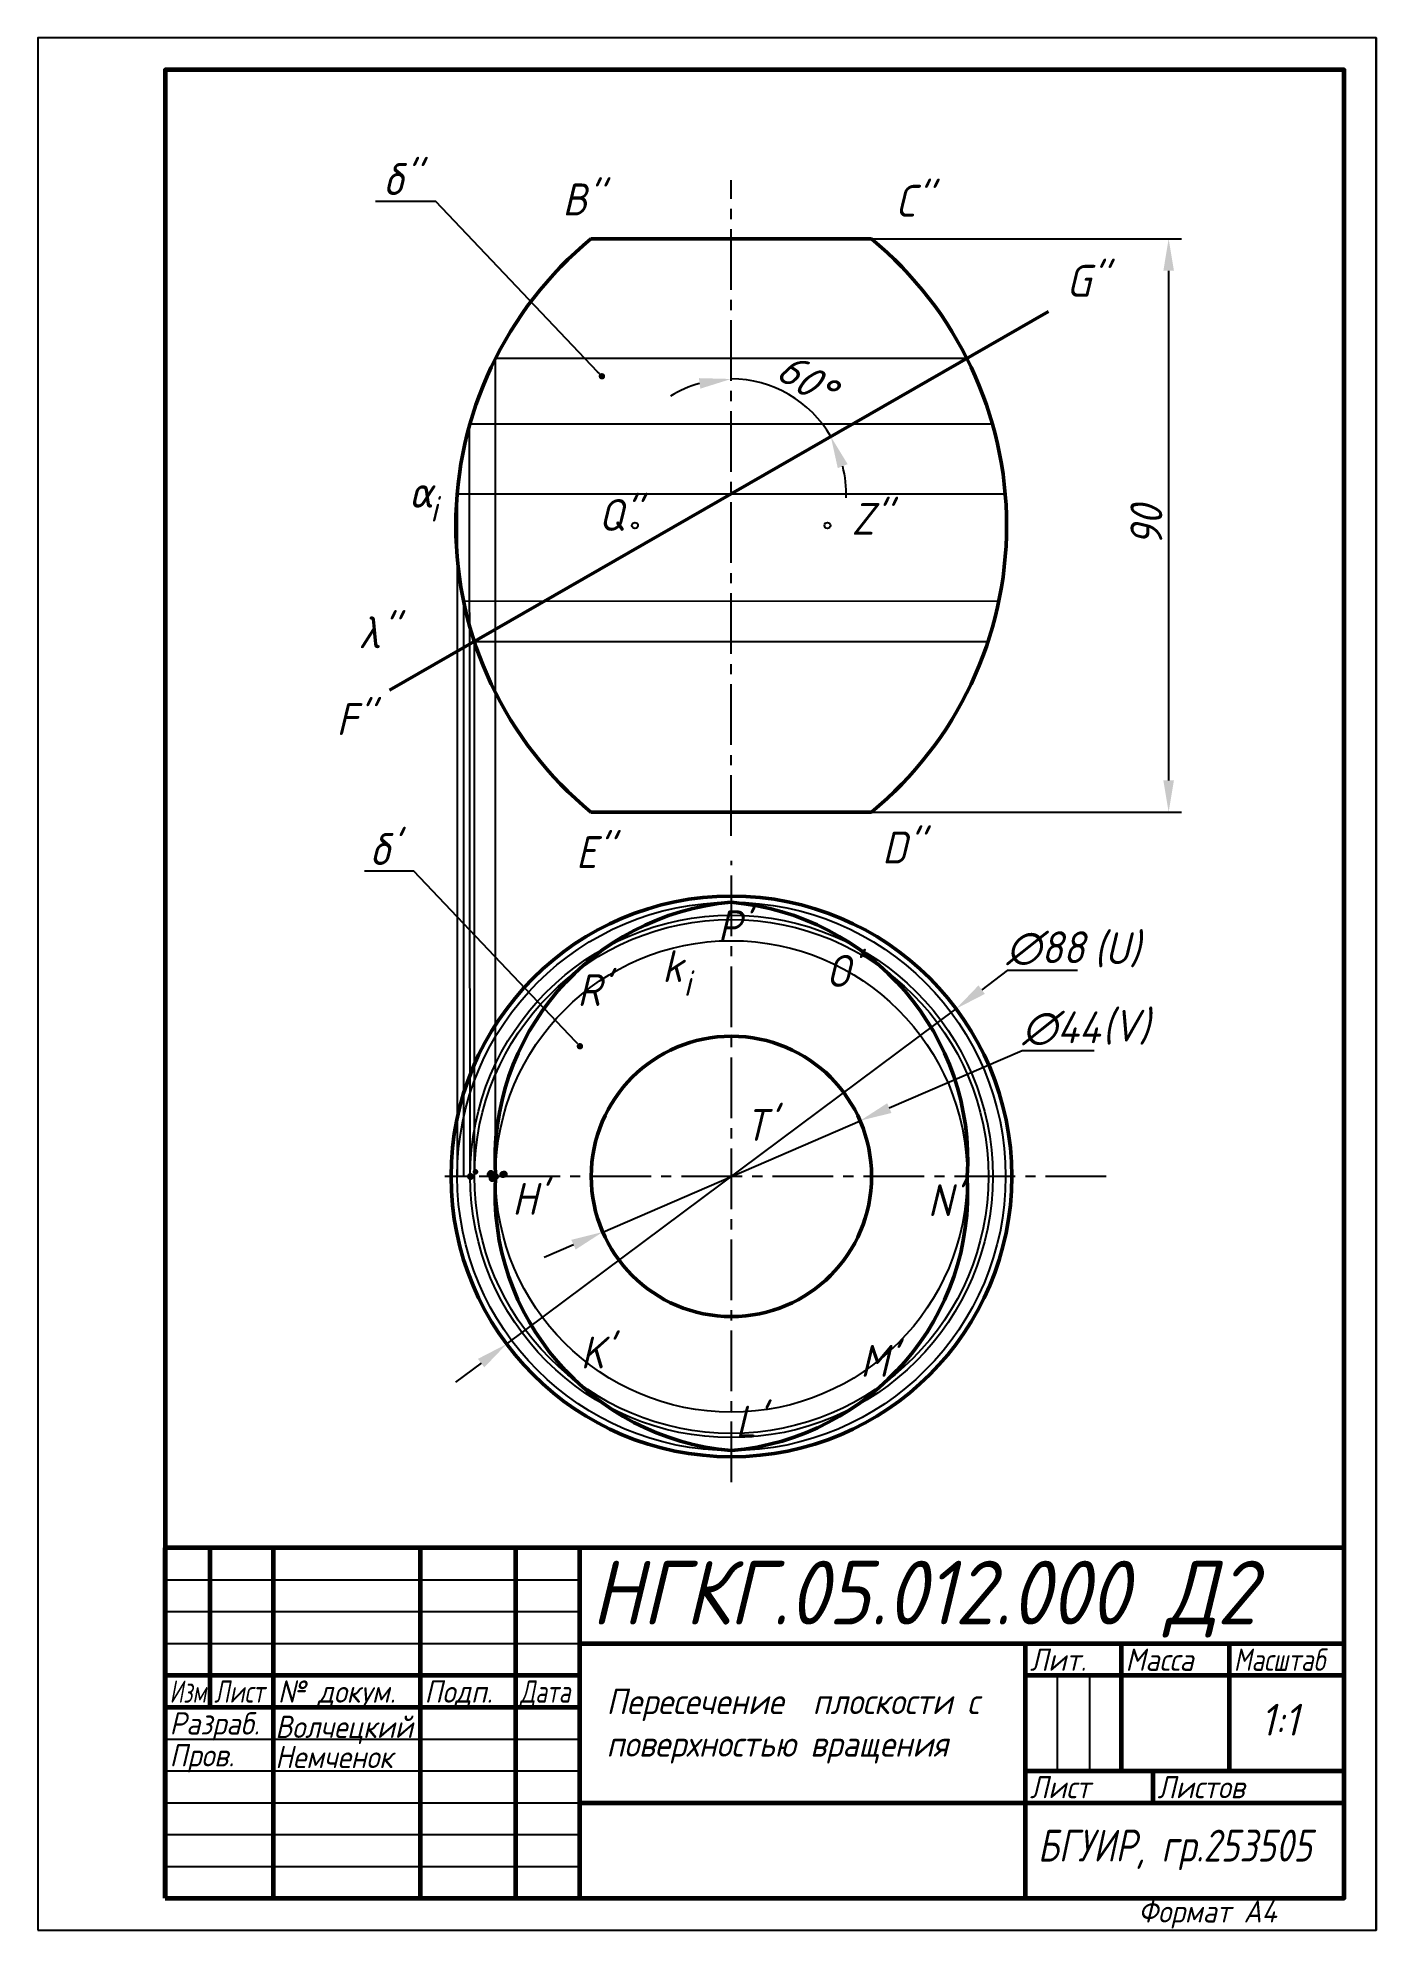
# Model space of a CAD drawing. Header units: millimetres. Extents: x 0 to 210, y 0 to 297.
import ezdxf
from ezdxf import colors
from ezdxf.entities.mleader import LeaderData, LeaderLine
from ezdxf.math import Vec2, Vec3

# ---------------------------------------------------------------- set-up
doc = ezdxf.new("R2010")
doc.units = ezdxf.units.MM
doc.header["$LTSCALE"] = 0.5
doc.linetypes.add('осевая2', pattern=[28.575, 19.05, -3.175, 3.175, -3.175])
doc.layers.get('Defpoints').update_dxf_attribs({"color": 5})
doc.layers.add('2-штриховка', color=7, linetype='Continuous', true_color=0x00c7c7)
doc.styles.get("Standard").update_dxf_attribs({"font": 'isocpeui.ttf', "width": 0.9})
doc.dimstyles.new('Standart', dxfattribs={"dimtxt": 5, "dimasz": 5, "dimexe": 2, "dimexo": 0, "dimgap": 1, "dimtad": 1, "dimtoh": 1, "dimdec": 0, "dimtxsty": 'Standard', "dimcen": 2.5, "dimadec": 0, "dimazin": 0, "dimtfac": 1, "dimtdec": 0, "dimtmove": 0, "dimatfit": 3, "dimldrblk": 'DOTSMALL', "dimfxl": 1, "dimarcsym": 0})

# ---------------------------------------------------------------- blocks, each defined once
blk = doc.blocks.new('*D3')
at = {"color": 0, "lineweight": -2, "transparency": 16777216}
for p, q in [((152.1, 150.6), (148.1, 147.61)), ((163.16, 150.6), (152.1, 150.6)), ((73.56, 91.99), (144.09, 144.62)), ((69.55, 89), (65.55, 86.01))]:
    blk.add_line(p, q, dxfattribs=at)
at = {"color": 0, "lineweight": 50, "transparency": 16777216}
for points in [[(147.6, 148.28), (148.6, 146.94), (144.09, 144.62)], [(69.06, 89.67), (70.05, 88.33), (73.56, 91.99)]]:
    blk.add_solid(points, dxfattribs=at)
at = {"layer": 'Defpoints', "color": 0, "lineweight": 50, "transparency": 16777216}
for p in [(144.09, 144.62), (73.56, 91.99)]:
    blk.add_point(p, dxfattribs=at)
at = {"color": 0, "lineweight": 25, "transparency": 16777216, "insert": (158.13, 154.1), "char_height": 5, "attachment_point": 5}
blk.add_mtext('∅88', dxfattribs=at)
blk = doc.blocks.new('_DotSmall')
at = {"color": 0, "linetype": 'ByBlock', "const_width": 0.5}
blk.add_lwpolyline([(-0.0625, 0, 1), (0.0625, 0, 1)], format="xyb", close=True, dxfattribs=at)
blk = doc.blocks.new('*D5')
at = {"color": 0, "lineweight": -2, "transparency": 16777216}
for start, end in [(105.9326, 121.8652), (29.8989, 90), (358.0337, 13.9663)]:
    blk.add_arc((108.79, 225.42), 18.04, start, end, dxfattribs=at)
at = {"color": 0, "lineweight": 25, "transparency": 16777216}
for points in [[(103.73, 243.59), (103.96, 241.94), (108.79, 243.46)], [(125.52, 229.46), (127.07, 230.09), (124.43, 234.41)]]:
    blk.add_solid(points, dxfattribs=at)
at = {"layer": 'Defpoints', "color": 0, "lineweight": 25, "transparency": 16777216}
for p in [(108.79, 274.67), (158.57, 254.05), (114.97, 242.37), (55.2, 194.6), (108.79, 171.73)]:
    blk.add_point(p, dxfattribs=at)
at = {"color": 0, "lineweight": 25, "transparency": 16777216, "insert": (120.64, 243.41), "char_height": 5, "attachment_point": 5, "rotation": 326.6199}
blk.add_mtext('60°', dxfattribs=at)
blk = doc.blocks.new('*D7')
at = {"color": 0, "lineweight": -2, "transparency": 16777216}
for p, q in [((108.79, 265.45), (179.44, 265.45)), ((177.44, 260.45), (177.44, 180.45)), ((108.79, 175.45), (179.44, 175.45))]:
    blk.add_line(p, q, dxfattribs=at)
at = {"color": 0, "lineweight": 25, "transparency": 16777216}
for points in [[(176.61, 260.45), (178.27, 260.45), (177.44, 265.45)], [(176.61, 180.45), (178.27, 180.45), (177.44, 175.45)]]:
    blk.add_solid(points, dxfattribs=at)
at = {"layer": 'Defpoints', "color": 0, "lineweight": 25, "transparency": 16777216}
for p in [(108.79, 265.45), (108.79, 175.45), (177.44, 175.45)]:
    blk.add_point(p, dxfattribs=at)
at = {"color": 0, "lineweight": 25, "transparency": 16777216, "insert": (173.94, 220.45), "char_height": 5, "attachment_point": 5, "rotation": 90}
blk.add_mtext('90', dxfattribs=at)
blk = doc.blocks.new('_Dot')
at = {"color": 0, "linetype": 'ByBlock', "lineweight": -2}
blk.add_line((-0.5, 0), (-1, 0), dxfattribs=at)
at = {"color": 0, "linetype": 'ByBlock', "lineweight": 25, "const_width": 0.5}
blk.add_lwpolyline([(-0.25, 0, 1), (0.25, 0, 1)], format="xyb", close=True, dxfattribs=at)
blk = doc.blocks.new('*D14')
at = {"color": 0, "lineweight": -2, "transparency": 16777216}
for p, q in [((154.43, 138.03), (133.61, 129.02)), ((165.77, 138.03), (154.43, 138.03)), ((88.63, 109.57), (129.02, 127.04)), ((84.05, 107.58), (79.46, 105.6))]:
    blk.add_line(p, q, dxfattribs=at)
at = {"color": 0, "lineweight": 50, "transparency": 16777216}
for points in [[(133.28, 129.79), (133.94, 128.26), (129.02, 127.04)], [(83.71, 108.35), (84.38, 106.82), (88.63, 109.57)]]:
    blk.add_solid(points, dxfattribs=at)
at = {"layer": 'Defpoints', "color": 0, "lineweight": 50, "transparency": 16777216}
for p in [(129.02, 127.04), (88.63, 109.57)]:
    blk.add_point(p, dxfattribs=at)
at = {"color": 0, "lineweight": 25, "transparency": 16777216, "insert": (160.6, 141.53), "char_height": 5, "attachment_point": 5}
blk.add_mtext('∅44', dxfattribs=at)

msp = doc.modelspace()

# ---------------------------------------------------------------- linework, layer by layer
msp.add_line((210, 297), (210, 0))
at = {"linetype": 'осевая2', "lineweight": 25}
for p, q in [((108.79, 171.73), (108.79, 274.67)), ((108.83, 70.3), (108.83, 167.85)), ((167.66, 118.3), (63.86, 118.3))]:
    msp.add_line(p, q, dxfattribs=at)
at = {"lineweight": 50}
for p, q in [((130.79, 265.45), (86.79, 265.45)), ((55.2, 194.6), (158.57, 254.05)), ((130.79, 175.45), (86.79, 175.45))]:
    msp.add_line(p, q, dxfattribs=at)
at = {"lineweight": 25}
for p, q in [((145.77, 246.68), (71.81, 246.68)), ((149.71, 236.38), (67.72, 236.38)), ((65.79, 225.42), (151.79, 225.42)), ((150.78, 208.58), (66.81, 208.53)), ((68.49, 202.25), (149.09, 202.25))]:
    msp.add_line(p, q, dxfattribs=at)
at = {"color": 1, "lineweight": 25}
for p, q in [((71.83, 118.3), (71.81, 246.68)), ((67.83, 118.3), (67.72, 236.38)), ((65.79, 225.42), (65.79, 118.3)), ((66.81, 208.53), (66.81, 118.3)), ((68.49, 202.25), (68.49, 118.3))]:
    msp.add_line(p, q, dxfattribs=at)
at = {"color": 7, "linetype": 'Continuous', "lineweight": 60}
for p, q in [((205, 60), (20, 60)), ((20, 5), (20, 60)), ((27, 60), (27, 35)), ((37, 5), (37, 60)), ((60, 60), (60, 5)), ((75, 5), (75, 60)), ((85, 60), (85, 5)), ((85, 45), (205, 45)), ((155, 5), (155, 45)), ((170, 45), (170, 25)), ((187, 25), (187, 45)), ((20, 40), (85, 40)), ((155, 40), (205, 40)), ((20, 35), (85, 35)), ((155, 25), (205, 25)), ((175, 20), (175, 25)), ((85, 20), (205, 20))]:
    msp.add_line(p, q, dxfattribs=at)
at = {"color": 7, "linetype": 'Continuous', "lineweight": -3}
for p, q in [((20, 55), (85, 55)), ((20, 50), (85, 50)), ((20, 45), (85, 45)), ((160, 25), (160, 40)), ((165, 40), (165, 25)), ((20, 30), (85, 30)), ((20, 25), (85, 25)), ((20, 20), (85, 20)), ((20, 15), (85, 15)), ((20, 10), (85, 10))]:
    msp.add_line(p, q, dxfattribs=at)
at = {"color": 7, "linetype": 'Continuous'}
msp.add_line((155, 45), (155, 40), dxfattribs=at)
at = {"color": 7, "linetype": 'Continuous', "lineweight": 60}
msp.add_lwpolyline([(20, 5), (205, 5), (205, 292), (20, 292)], close=True, dxfattribs=at)
at = {"lineweight": 25}
for centre, radius in [((93.69, 220.47), 0.472), ((123.9, 220.47), 0.472), ((108.83, 118.3), 43.03), ((108.83, 118.3), 41), ((108.83, 118.3), 40.33), ((108.83, 118.3), 37)]:
    msp.add_circle(centre, radius, dxfattribs=at)
at = {"lineweight": 50}
for radius in [44, 22]:
    msp.add_circle((108.83, 118.3), radius, dxfattribs=at)
for centre, radius, start, end in [((123.92, 220.45), 58.34, 129.5228, 230.4772), ((93.67, 220.45), 58.34, 309.5228, 50.4772), ((112.37, 120.87), 40.63, 95.0331, 183.6196), ((105.28, 120.86), 40.63, 356.3922, 445.0148), ((112.28, 115.66), 40.54, 176.2606, 265.0573), ((105.31, 115.71), 40.59, 274.9627, 363.6598)]:
    msp.add_arc(centre, radius, start, end, dxfattribs=at)
at = {"lineweight": 70}
for p in [(68.65, 119.04), (67.89, 118.3), (67.89, 118.3)]:
    msp.add_point(p, dxfattribs=at)
at = {"lineweight": 158}
msp.add_point((67.89, 118.3), dxfattribs=at)
at = {"color": 3, "lineweight": 211}
for p in [(70.95, 118.6), (71.3, 117.96)]:
    msp.add_point(p, dxfattribs=at)
at = {"color": 3, "lineweight": 158}
for p in [(71.06, 118.78), (71.83, 118.3), (72.96, 118.62), (73.17, 118.67)]:
    msp.add_point(p, dxfattribs=at)
at = {"layer": 'Defpoints'}
msp.add_lwpolyline([(0, 0), (210, 0), (210, 297), (0, 297)], close=True, dxfattribs=at)

# ---------------------------------------------------------------- texts
at = {"color": 7, "linetype": 'Continuous', "lineweight": -3}
for s, width, p in [('Лит.', 0.9, (155.67, 40.7)), ('Масса', 0.9, (170.67, 40.7)), ('Масштаб', 0.8, (187.67, 40.7)), ('Изм.', 0.7, (20.67, 35.7)), ('Лист', 0.75, (27.67, 35.7)), ('№ докум.', 0.9, (37.67, 35.7)), ('Подп.', 0.9, (60.67, 35.7)), ('Дата', 0.75, (75.67, 35.7)), ('Разраб.', 0.9, (20.67, 30.7)), ('Волчецкий', 0.9, (37.26, 30.16)), ('Пров.', 0.9, (20.67, 25.7)), ('Немченок', 0.9, (37.24, 25.43)), ('Лист', 0.9, (155.67, 20.7)), ('Листов', 0.9, (175.67, 20.7))]:
    msp.add_text(s, height=3.5, dxfattribs=dict(at, width=width)).set_placement(p)
for s, width, p in [('1:1', 0.9, (191.89, 30.53)), ('БГУИР, гр.253505', 0.8, (156.92, 10.77))]:
    msp.add_text(s, height=5, dxfattribs=dict(width=width)).set_placement(p)
at = {"color": 7, "linetype": 'Continuous', "lineweight": 70, "width": 0.9}
msp.add_text('Формат А4', height=3.5, dxfattribs=at).set_placement((172.66, 1.2))
at = {"lineweight": -3, "char_height": 5, "attachment_point": 1}
for s, insert in [("В''", (82.33, 274.14)), ("C''", (134.52, 273.92)), ("G''", (161.4, 261.36)), ("Q''", (87.99, 224.62)), ("Z''", (127.68, 224)), ("λ''", (50.32, 206.2)), ("F''", (46.87, 192.57)), ("E''", (84.46, 171.69)), ("D''", (132.49, 172.42)), ("P'", (106.65, 160.05)), ('(U)', (165.74, 156.6)), ("O'", (123.65, 153.05)), ("R'", (84.65, 150.05)), ('(V)', (167.05, 144.46)), ("T'", (110.93, 128.88)), ("H'", (74.45, 117.29)), ("N'", (139.65, 117.05)), ("K'", (85.17, 93.16)), ("M'", (129.06, 91.86)), ("L'", (109.48, 82.32))]:
    msp.add_mtext_dynamic_manual_height_columns(s, width=16, gutter_width=50, heights=[0], dxfattribs=dict(at, insert=insert))
at = {"lineweight": 211, "width": 5.6127, "attachment_point": 1}
for s, insert, char_height in [('α', (58.22, 228.25), 5), ('i', (61.57, 225.07), 4), ('k', (97.97, 153.81), 5), ('i', (101.33, 150.63), 4)]:
    msp.add_mtext(s, dxfattribs=dict(at, insert=insert, char_height=char_height))
at = {"lineweight": 13, "insert": (86.87, 57.98), "char_height": 10, "attachment_point": 1}
msp.add_mtext_dynamic_manual_height_columns('НГКГ.05.012.000 Д2', width=110.194, gutter_width=50, heights=[0], dxfattribs=at)
at = {"layer": '2-штриховка', "lineweight": 60, "insert": (89.23, 37.9), "char_height": 4, "attachment_point": 1}
msp.add_mtext_dynamic_manual_height_columns('{\\C0;Пересечение  плоскости с поверхностью вращения}', width=61, gutter_width=25, heights=[0], dxfattribs=at)

# ---------------------------------------------------------------- dimensions: what is measured, and where the dimension line sits
at = {"lineweight": 25}
dim = msp.add_angular_dim_2l(base=(114.97, 242.37), line1=((55.2, 194.6), (158.57, 254.05)), line2=((108.79, 171.73), (108.79, 274.67)), dimstyle='Standart', dxfattribs=at)
dim.commit()
dim.dimension.update_dxf_attribs({"geometry": '*D5', "text_midpoint": (118.72, 240.48), "dimtype": 162})
dim = msp.add_linear_dim(base=(177.44, 175.45), p1=(108.79, 265.45), p2=(108.79, 175.45), angle=90, dimstyle='Standart', dxfattribs=at)
dim.commit()
dim.dimension.update_dxf_attribs({"geometry": '*D7', "text_midpoint": (177.44, 220.45), "dimtype": 160})
dim = msp.add_diameter_dim_2p(p1=(73.56, 91.99), p2=(144.09, 144.62), dimstyle='Standart', dxfattribs=at)
dim.commit()
dim.dimension.update_dxf_attribs({"geometry": '*D3', "text_midpoint": (158.13, 154.1)})
dim = msp.add_diameter_dim_2p(p1=(88.63, 109.57), p2=(129.02, 127.04), dimstyle='Standart', dxfattribs=at)
dim.commit()
dim.dimension.update_dxf_attribs({"geometry": '*D14', "text_midpoint": (160.6, 138.03), "dimtype": 163})

# ---------------------------------------------------------------- leaders
ml = msp.add_multileader_mtext('Standard', dxfattribs=at)
ml.set_content("δ''", color=256)
ml.set_leader_properties()
ml.set_arrow_properties(name='DOT')
ml.build(insert=Vec2(0, 0))
ml.multileader.update_dxf_attribs({"text_right_attachment_type": 6, "dogleg_length": 0.36, "arrow_head_size": 1})
ctx = ml.context
ctx.base_point, ctx.char_height, ctx.arrow_head_size, ctx.plane_origin = Vec3(51.64, 274.84), 5, 1, Vec3(88.51, 243.88)
ctx.right_attachment, ctx.text_align_type = 6, 2
notes = []
notes.append((ctx, [(0, (1, 1, 0), (62.46, 271.34), (-1, 0), 0.36, [(0, [(88.51, 243.88)], 0, [])])]))
ctx.mtext.insert, ctx.mtext.alignment, ctx.mtext.flow_direction = Vec3(60.1, 277.34), 3, 5
ml = msp.add_multileader_mtext('Standard', dxfattribs=at)
ml.set_content("δ'", color=256)
ml.set_leader_properties()
ml.set_arrow_properties(name='DOT')
ml.build(insert=Vec2(0, 0))
ml.multileader.update_dxf_attribs({"text_right_attachment_type": 6, "dogleg_length": 0.36, "arrow_head_size": 1})
ctx = ml.context
ctx.base_point, ctx.char_height, ctx.arrow_head_size, ctx.plane_origin = Vec3(49.82, 169.69), 5, 1, Vec3(85.06, 138.73)
ctx.right_attachment, ctx.text_align_type = 6, 2
notes.append((ctx, [(0, (1, 1, 0), (59.01, 166.19), (-1, 0), 0.36, [(0, [(85.06, 138.73)], 0, [])])]))
ctx.mtext.insert, ctx.mtext.alignment, ctx.mtext.flow_direction = Vec3(56.65, 172.19), 3, 5
for ctx, leaders in notes:
    for number, flags, end, landing, length, lines in leaders:
        leader = LeaderData()
        leader.index, (leader.has_last_leader_line, leader.has_dogleg_vector, leader.attachment_direction) = number, flags
        leader.last_leader_point, leader.dogleg_vector, leader.dogleg_length = Vec3(end), Vec3(landing), length
        for number, points, colour, breaks in lines:
            line = LeaderLine()
            line.index, line.vertices, line.color, line.breaks = number, Vec3.list(points), colors.encode_raw_color(colour), breaks
            leader.lines.append(line)
        ctx.leaders.append(leader)

doc.saveas('drawing.dxf')
